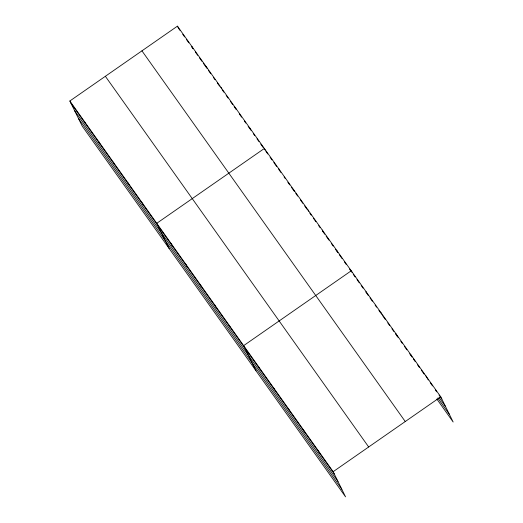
<?xml version="1.0" encoding="UTF-8"?>
<svg xmlns="http://www.w3.org/2000/svg" width="523" height="523" viewBox="0 0 523 523"><rect width="100%" height="100%" fill="white"/><g stroke="black" fill="none" stroke-linecap="round" stroke-linejoin="round"><path stroke-width="0.78" d="M69.853 100.991L333.164 471.681L345.553 496.85L82.235 126.161L69.853 100.991L177.447 26.15L440.765 396.839L453.147 422.009L436.829 399.036M333.164 471.681L440.765 396.839M178.533 28.36L179.932 30.327M182.736 34.276L184.606 36.904M186.476 39.539L188.81 42.827M191.614 46.769L193.013 48.744L191.928 46.54M195.354 52.032L197.687 55.32M199.557 57.955L201.891 61.243M203.29 63.211L206.565 67.82M208.435 70.448L210.769 73.736M213.574 77.685L214.973 79.653M217.306 82.941L219.647 86.23M222.445 90.178L223.851 92.153M226.184 95.441L228.054 98.069M230.388 101.357L232.728 104.646M234.127 106.62L235.997 109.248M239.266 113.857L241.6 117.145M244.404 121.088L245.803 123.062M248.144 126.35L250.014 128.978M253.282 133.587L254.681 135.555M257.015 138.843L258.885 141.478M260.755 144.106L263.089 147.394M265.893 151.343L267.763 153.971M270.097 157.26L271.967 159.894M273.836 162.522L276.641 166.471M278.975 169.759L280.844 172.387M284.113 176.99L285.048 178.304M287.853 182.252L289.722 184.881M291.592 187.515L293.926 190.803M295.796 193.432L297.665 196.066M300.464 200.008L302.804 203.297M304.667 205.931L307.008 209.22M309.812 213.162L311.211 215.136M313.545 218.424L315.885 221.713M318.684 225.661L320.089 227.629M322.423 230.918L323.358 232.238M323.822 232.892L324.757 234.206M326.162 236.18L328.96 240.129M331.301 243.417L333.171 246.045M335.505 249.334L337.838 252.622L336.753 250.419M339.244 254.596L342.042 258.545M344.382 261.833L346.246 264.461M349.521 269.064L350.92 271.038M353.254 274.327L355.117 276.948M356.987 279.576L359.314 282.858M361.184 285.486L363.047 288.108M365.845 292.05L366.78 293.357M367.244 294.018L368.172 295.332M370.042 297.953L372.369 301.235M375.168 305.177L376.567 307.145M378.9 310.427L380.764 313.055M382.633 315.676L385.431 319.618M387.759 322.9L389.622 325.522M391.956 328.81L393.819 331.432M395.689 334.06L398.016 337.342M400.814 341.277L402.213 343.251M404.547 346.533L406.874 349.815M409.672 353.751L411.071 355.718M413.405 359L415.269 361.628M417.602 364.91L419.466 367.538M421.335 370.16L424.133 374.102M428.324 380.005L425.84 375.834M430.194 382.633L432.521 385.915M435.319 389.857L436.718 391.825M439.052 395.107L441.85 399.042M439.052 397.434L445.576 406.626M437.764 398.023L449.42 414.432M141.942 50.849L405.26 421.538M105.358 76.293L368.676 446.982M70.938 103.194L334.249 473.884M74.665 110.778L337.982 481.461M78.509 118.584L341.826 489.273M410.921 354.829L412.006 357.032M396.003 333.818L397.088 336.028M381.077 312.813L381.895 314.473M366.159 291.808L366.701 292.913M352.051 272.457L351.234 270.803L243.64 345.644L256.028 370.814M322.273 230.028L323.083 231.682M307.786 209.638L308.603 211.299M293.305 189.254L294.39 191.457M278.824 168.864L279.367 169.968M265.154 150.134L264.344 148.48L156.743 223.314L169.132 248.49M249.857 128.089L250.942 130.299M235.376 107.699L235.919 108.804M220.896 87.315L221.706 88.969M206.415 66.924L207.226 68.578M177.447 26.15L178.265 27.804M318.246 450.669L319.331 452.879M303.327 429.664L304.412 431.874M288.402 408.659L289.487 410.869M273.483 387.654L274.568 389.864M258.558 366.649L259.643 368.859M229.159 325.254L230.244 327.463M214.672 304.87L215.757 307.073M200.191 284.479L201.277 286.689M185.711 264.095L186.796 266.299M171.23 243.705L172.315 245.915M142.263 202.931L143.348 205.134M127.782 182.54L128.867 184.75M113.295 162.156L114.387 164.359M98.814 141.766L99.9 143.975M84.334 121.375L85.419 123.585"/></g></svg>
